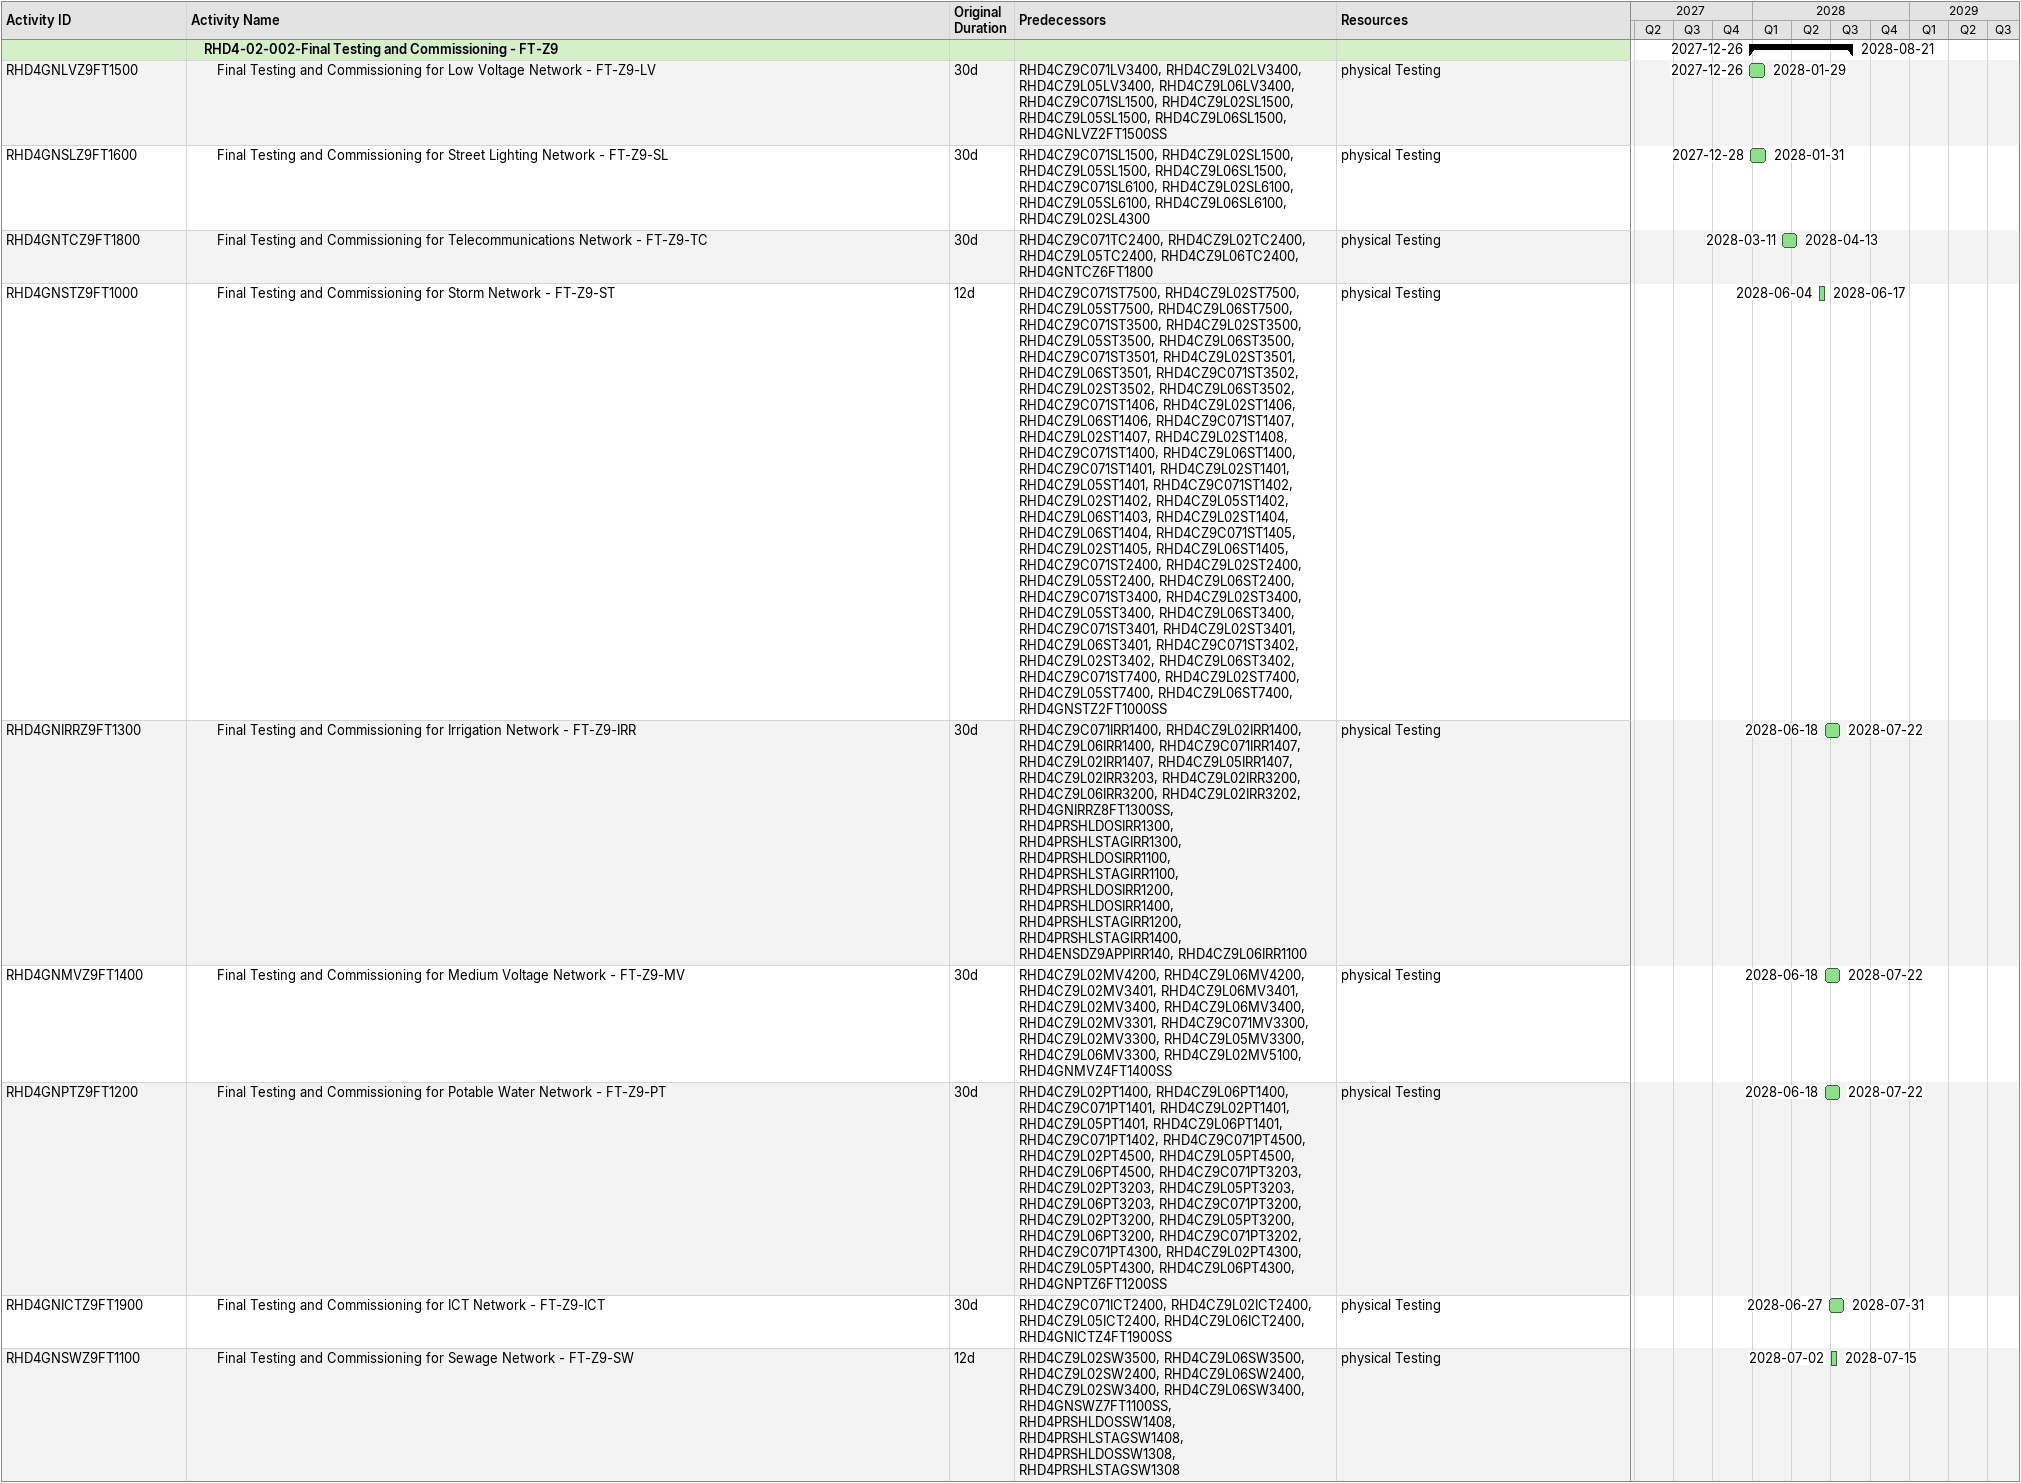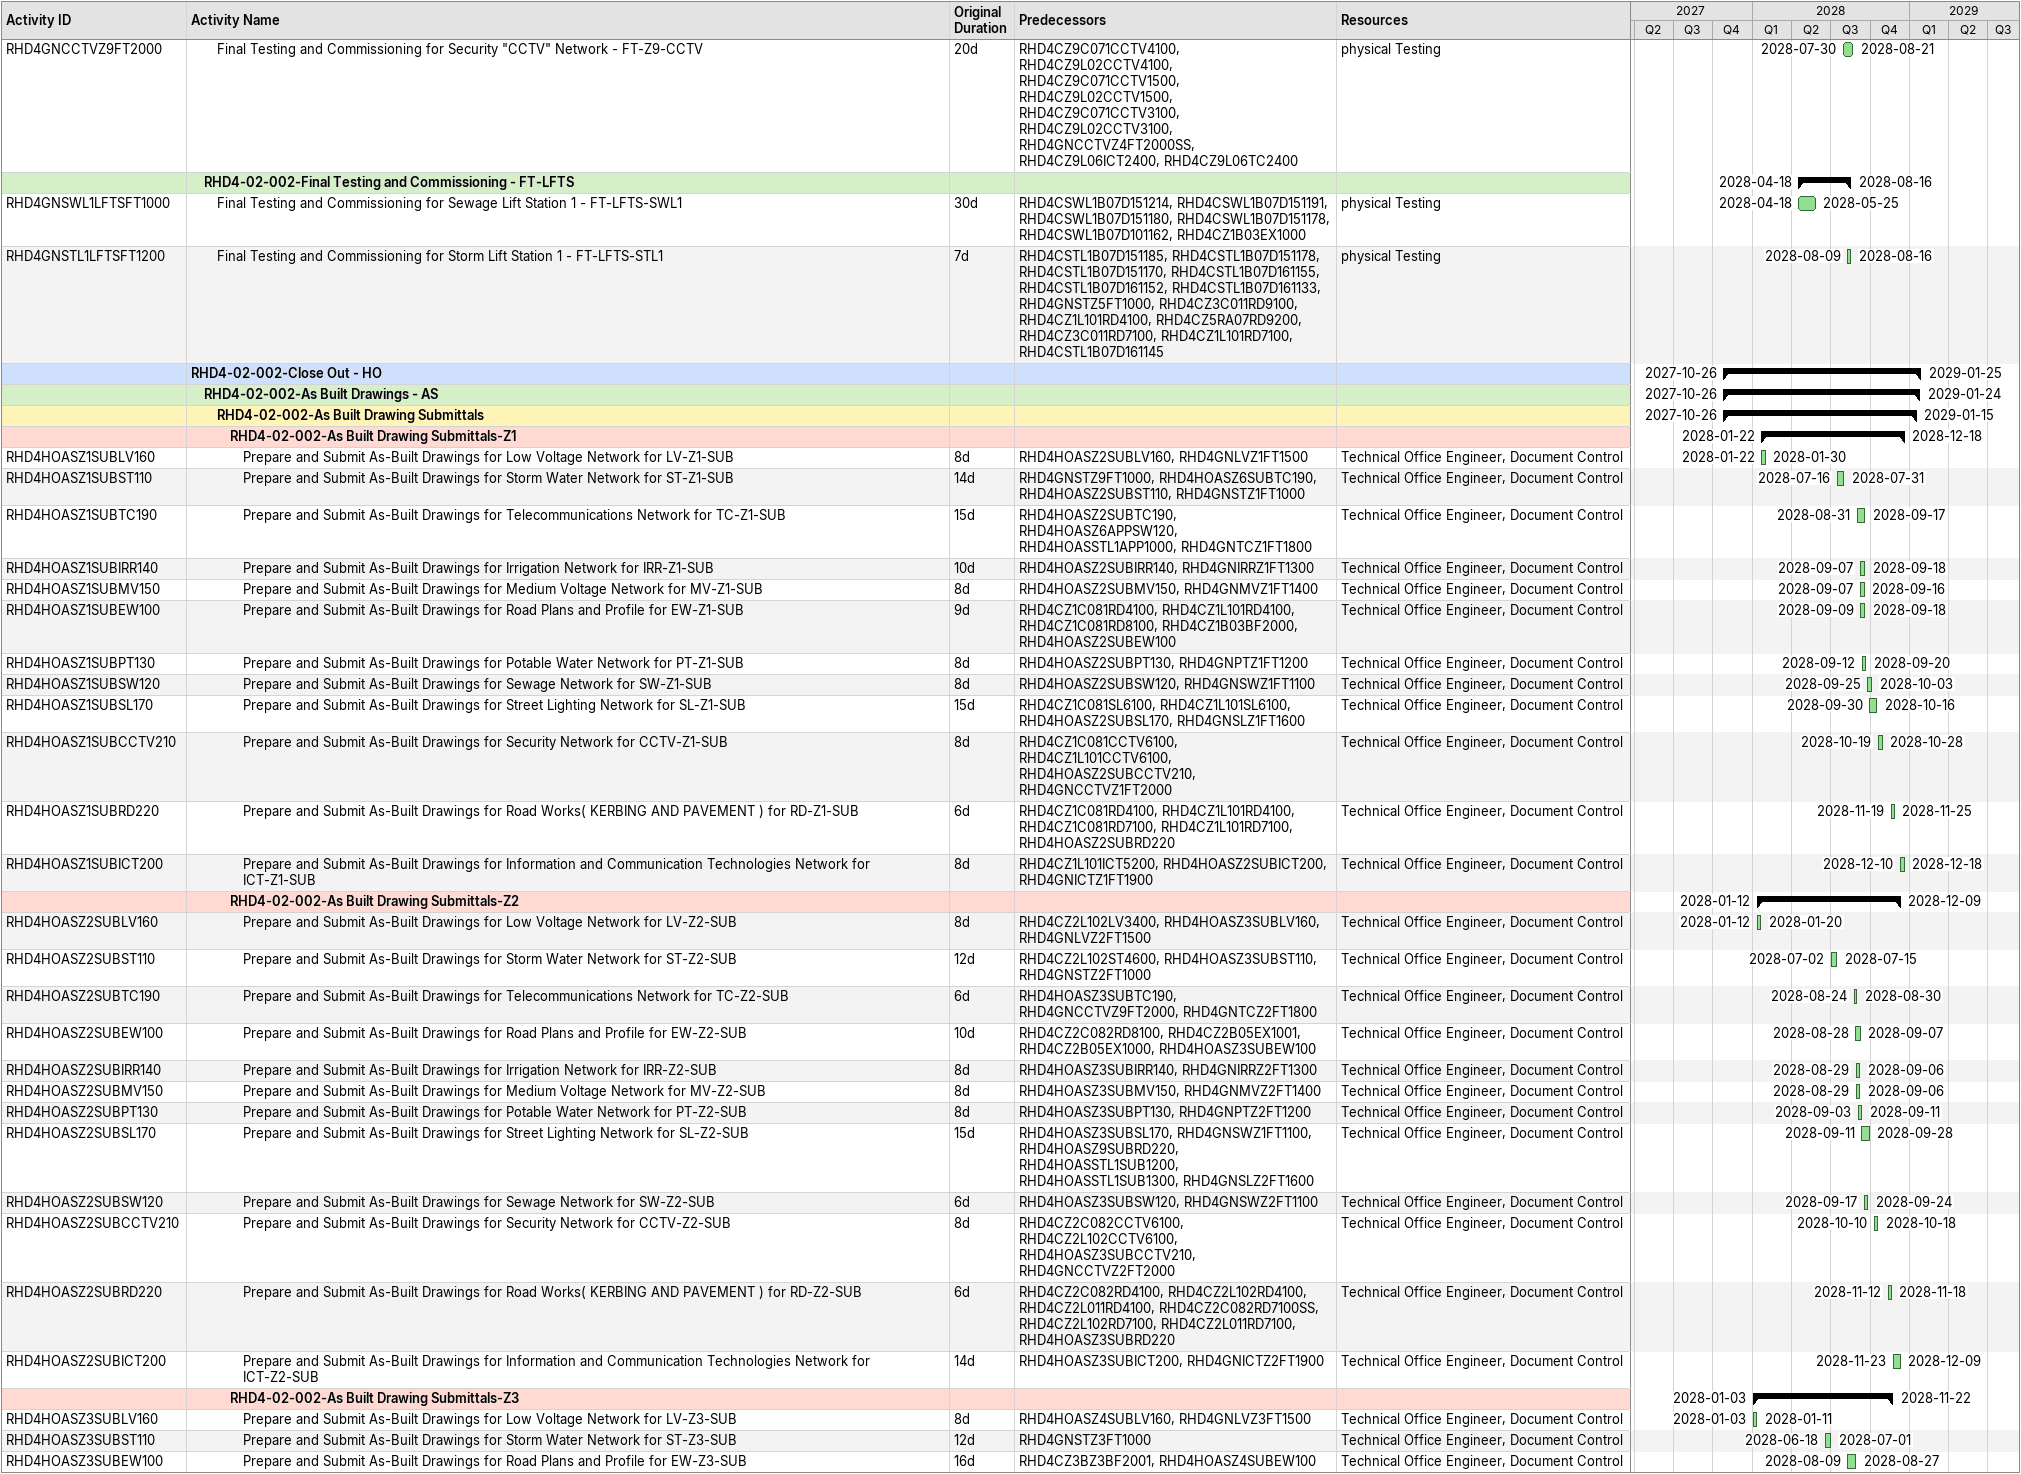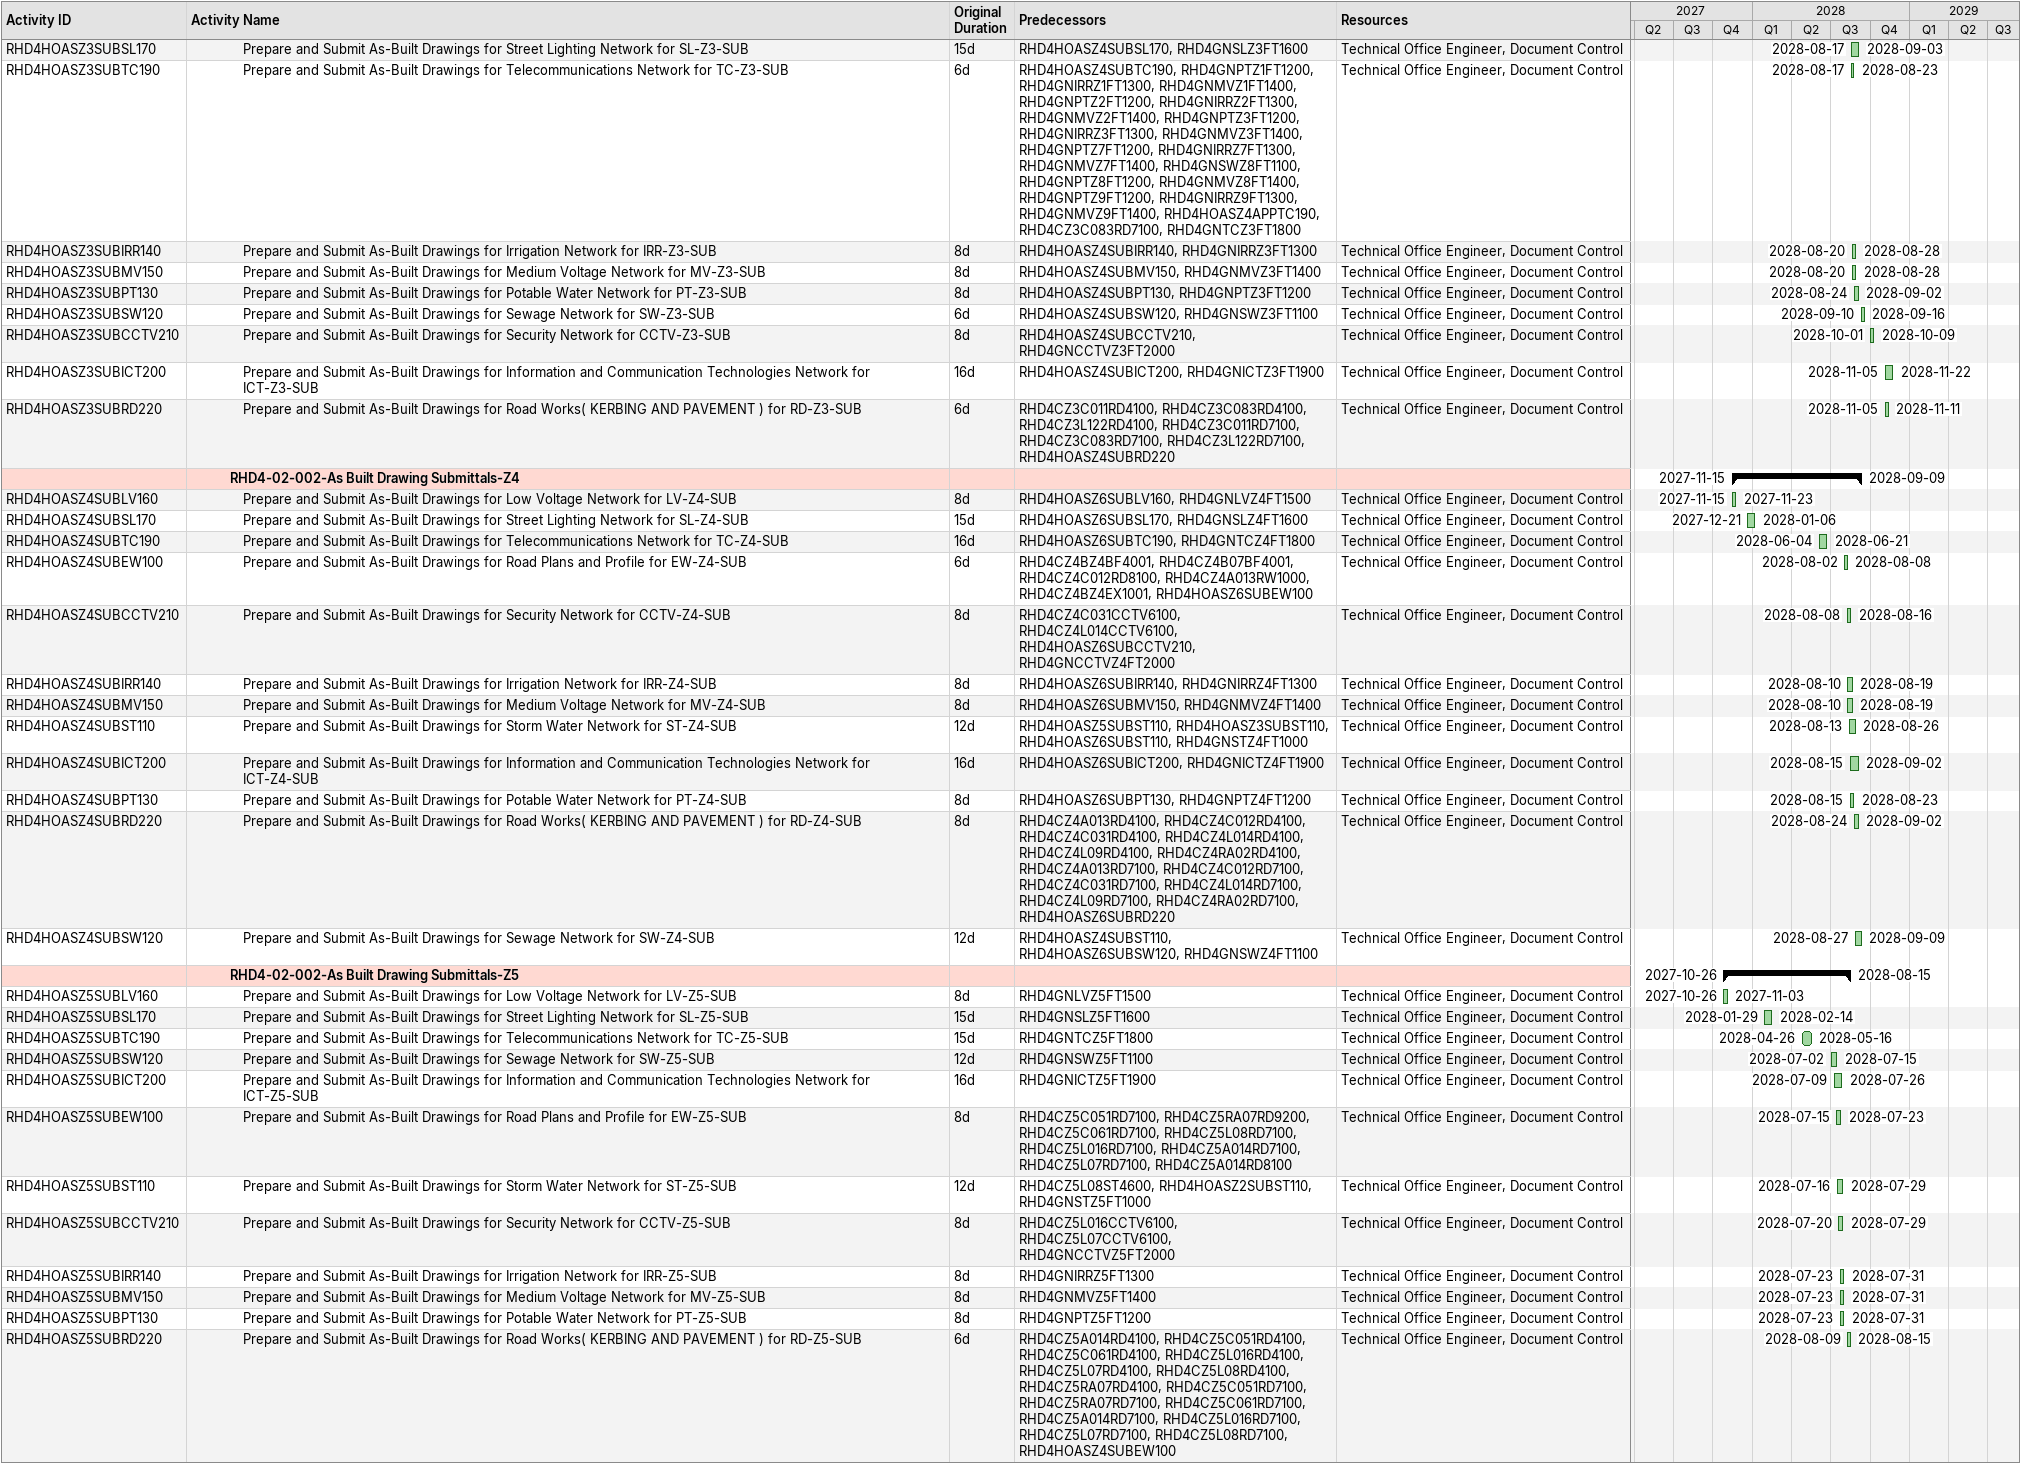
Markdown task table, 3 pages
| ID | Level | Task | Original duration | Start | Finish | Predecessors | Resources |
|---|---|---|---|---|---|---|---|
|  | 2 | **RHD4-02-002-Final Testing and Commissioning - FT-Z9** |  | 2027-12-26 | 2028-08-21 |  |  |
| RHD4GNLVZ9FT1500 | 3 | Final Testing and Commissioning for Low Voltage Network - FT-Z9-LV | 30d | 2027-12-26 | 2028-01-29 | RHD4CZ9C071LV3400, RHD4CZ9L02LV3400, RHD4CZ9L05LV3400, RHD4CZ9L06LV3400, RHD4CZ9C071SL1500, RHD4CZ9L02SL1500, RHD4CZ9L05SL1500, RHD4CZ9L06SL1500, RHD4GNLVZ2FT1500SS | physical Testing |
| RHD4GNSLZ9FT1600 | 3 | Final Testing and Commissioning for Street Lighting Network - FT-Z9-SL | 30d | 2027-12-28 | 2028-01-31 | RHD4CZ9C071SL1500, RHD4CZ9L02SL1500, RHD4CZ9L05SL1500, RHD4CZ9L06SL1500, RHD4CZ9C071SL6100, RHD4CZ9L02SL6100, RHD4CZ9L05SL6100, RHD4CZ9L06SL6100, RHD4CZ9L02SL4300 | physical Testing |
| RHD4GNTCZ9FT1800 | 3 | Final Testing and Commissioning for Telecommunications Network - FT-Z9-TC | 30d | 2028-03-11 | 2028-04-13 | RHD4CZ9C071TC2400, RHD4CZ9L02TC2400, RHD4CZ9L05TC2400, RHD4CZ9L06TC2400, RHD4GNTCZ6FT1800 | physical Testing |
| RHD4GNSTZ9FT1000 | 3 | Final Testing and Commissioning for Storm Network - FT-Z9-ST | 12d | 2028-06-04 | 2028-06-17 | RHD4CZ9C071ST7500, RHD4CZ9L02ST7500, RHD4CZ9L05ST7500, RHD4CZ9L06ST7500, RHD4CZ9C071ST3500, RHD4CZ9L02ST3500, RHD4CZ9L05ST3500, RHD4CZ9L06ST3500, RHD4CZ9C071ST3501, RHD4CZ9L02ST3501, RHD4CZ9L06ST3501, RHD4CZ9C071ST3502, RHD4CZ9L02ST3502, RHD4CZ9L06ST3502, RHD4CZ9C071ST1406, RHD4CZ9L02ST1406, RHD4CZ9L06ST1406, RHD4CZ9C071ST1407, RHD4CZ9L02ST1407, RHD4CZ9L02ST1408, RHD4CZ9C071ST1400, RHD4CZ9L06ST1400, RHD4CZ9C071ST1401, RHD4CZ9L02ST1401, RHD4CZ9L05ST1401, RHD4CZ9C071ST1402, RHD4CZ9L02ST1402, RHD4CZ9L05ST1402, RHD4CZ9L06ST1403, RHD4CZ9L02ST1404, RHD4CZ9L06ST1404, RHD4CZ9C071ST1405, RHD4CZ9L02ST1405, RHD4CZ9L06ST1405, RHD4CZ9C071ST2400, RHD4CZ9L02ST2400, RHD4CZ9L05ST2400, RHD4CZ9L06ST2400, RHD4CZ9C071ST3400, RHD4CZ9L02ST3400, RHD4CZ9L05ST3400, RHD4CZ9L06ST3400, RHD4CZ9C071ST3401, RHD4CZ9L02ST3401, RHD4CZ9L06ST3401, RHD4CZ9C071ST3402, RHD4CZ9L02ST3402, RHD4CZ9L06ST3402, RHD4CZ9C071ST7400, RHD4CZ9L02ST7400, RHD4CZ9L05ST7400, RHD4CZ9L06ST7400, RHD4GNSTZ2FT1000SS | physical Testing |
| RHD4GNIRRZ9FT1300 | 3 | Final Testing and Commissioning for Irrigation Network - FT-Z9-IRR | 30d | 2028-06-18 | 2028-07-22 | RHD4CZ9C071IRR1400, RHD4CZ9L02IRR1400, RHD4CZ9L06IRR1400, RHD4CZ9C071IRR1407, RHD4CZ9L02IRR1407, RHD4CZ9L05IRR1407, RHD4CZ9L02IRR3203, RHD4CZ9L02IRR3200, RHD4CZ9L06IRR3200, RHD4CZ9L02IRR3202, RHD4GNIRRZ8FT1300SS, RHD4PRSHLDOSIRR1300, RHD4PRSHLSTAGIRR1300, RHD4PRSHLDOSIRR1100, RHD4PRSHLSTAGIRR1100, RHD4PRSHLDOSIRR1200, RHD4PRSHLDOSIRR1400, RHD4PRSHLSTAGIRR1200, RHD4PRSHLSTAGIRR1400, RHD4ENSDZ9APPIRR140, RHD4CZ9L06IRR1100 | physical Testing |
| RHD4GNMVZ9FT1400 | 3 | Final Testing and Commissioning for Medium Voltage Network - FT-Z9-MV | 30d | 2028-06-18 | 2028-07-22 | RHD4CZ9L02MV4200, RHD4CZ9L06MV4200, RHD4CZ9L02MV3401, RHD4CZ9L06MV3401, RHD4CZ9L02MV3400, RHD4CZ9L06MV3400, RHD4CZ9L02MV3301, RHD4CZ9C071MV3300, RHD4CZ9L02MV3300, RHD4CZ9L05MV3300, RHD4CZ9L06MV3300, RHD4CZ9L02MV5100, RHD4GNMVZ4FT1400SS | physical Testing |
| RHD4GNPTZ9FT1200 | 3 | Final Testing and Commissioning for Potable Water Network - FT-Z9-PT | 30d | 2028-06-18 | 2028-07-22 | RHD4CZ9L02PT1400, RHD4CZ9L06PT1400, RHD4CZ9C071PT1401, RHD4CZ9L02PT1401, RHD4CZ9L05PT1401, RHD4CZ9L06PT1401, RHD4CZ9C071PT1402, RHD4CZ9C071PT4500, RHD4CZ9L02PT4500, RHD4CZ9L05PT4500, RHD4CZ9L06PT4500, RHD4CZ9C071PT3203, RHD4CZ9L02PT3203, RHD4CZ9L05PT3203, RHD4CZ9L06PT3203, RHD4CZ9C071PT3200, RHD4CZ9L02PT3200, RHD4CZ9L05PT3200, RHD4CZ9L06PT3200, RHD4CZ9C071PT3202, RHD4CZ9C071PT4300, RHD4CZ9L02PT4300, RHD4CZ9L05PT4300, RHD4CZ9L06PT4300, RHD4GNPTZ6FT1200SS | physical Testing |
| RHD4GNICTZ9FT1900 | 3 | Final Testing and Commissioning for ICT Network - FT-Z9-ICT | 30d | 2028-06-27 | 2028-07-31 | RHD4CZ9C071ICT2400, RHD4CZ9L02ICT2400, RHD4CZ9L05ICT2400, RHD4CZ9L06ICT2400, RHD4GNICTZ4FT1900SS | physical Testing |
| RHD4GNSWZ9FT1100 | 3 | Final Testing and Commissioning for Sewage Network - FT-Z9-SW | 12d | 2028-07-02 | 2028-07-15 | RHD4CZ9L02SW3500, RHD4CZ9L06SW3500, RHD4CZ9L02SW2400, RHD4CZ9L06SW2400, RHD4CZ9L02SW3400, RHD4CZ9L06SW3400, RHD4GNSWZ7FT1100SS, RHD4PRSHLDOSSW1408, RHD4PRSHLSTAGSW1408, RHD4PRSHLDOSSW1308, RHD4PRSHLSTAGSW1308 | physical Testing |
| RHD4GNCCTVZ9FT2000 | 3 | Final Testing and Commissioning for Security "CCTV" Network - FT-Z9-CCTV | 20d | 2028-07-30 | 2028-08-21 | RHD4CZ9C071CCTV4100, RHD4CZ9L02CCTV4100, RHD4CZ9C071CCTV1500, RHD4CZ9L02CCTV1500, RHD4CZ9C071CCTV3100, RHD4CZ9L02CCTV3100, RHD4GNCCTVZ4FT2000SS, RHD4CZ9L06ICT2400, RHD4CZ9L06TC2400 | physical Testing |
|  | 2 | **RHD4-02-002-Final Testing and Commissioning - FT-LFTS** |  | 2028-04-18 | 2028-08-16 |  |  |
| RHD4GNSWL1LFTSFT1000 | 3 | Final Testing and Commissioning for Sewage Lift Station 1 - FT-LFTS-SWL1 | 30d | 2028-04-18 | 2028-05-25 | RHD4CSWL1B07D151214, RHD4CSWL1B07D151191, RHD4CSWL1B07D151180, RHD4CSWL1B07D151178, RHD4CSWL1B07D101162, RHD4CZ1B03EX1000 | physical Testing |
| RHD4GNSTL1LFTSFT1200 | 3 | Final Testing and Commissioning for Storm Lift Station 1 - FT-LFTS-STL1 | 7d | 2028-08-09 | 2028-08-16 | RHD4CSTL1B07D151185, RHD4CSTL1B07D151178, RHD4CSTL1B07D151170, RHD4CSTL1B07D161155, RHD4CSTL1B07D161152, RHD4CSTL1B07D161133, RHD4GNSTZ5FT1000, RHD4CZ3C011RD9100, RHD4CZ1L101RD4100, RHD4CZ5RA07RD9200, RHD4CZ3C011RD7100, RHD4CZ1L101RD7100, RHD4CSTL1B07D161145 | physical Testing |
|  | 1 | **RHD4-02-002-Close Out - HO** |  | 2027-10-26 | 2029-01-25 |  |  |
|  | 2 | **RHD4-02-002-As Built Drawings - AS** |  | 2027-10-26 | 2029-01-24 |  |  |
|  | 3 | **RHD4-02-002-As Built Drawing Submittals** |  | 2027-10-26 | 2029-01-15 |  |  |
|  | 4 | **RHD4-02-002-As Built Drawing Submittals-Z1** |  | 2028-01-22 | 2028-12-18 |  |  |
| RHD4HOASZ1SUBLV160 | 5 | Prepare and Submit As-Built Drawings for Low Voltage Network for LV-Z1-SUB | 8d | 2028-01-22 | 2028-01-30 | RHD4HOASZ2SUBLV160, RHD4GNLVZ1FT1500 | Technical Office Engineer, Document Control |
| RHD4HOASZ1SUBST110 | 5 | Prepare and Submit As-Built Drawings for Storm Water Network for ST-Z1-SUB | 14d | 2028-07-16 | 2028-07-31 | RHD4GNSTZ9FT1000, RHD4HOASZ6SUBTC190, RHD4HOASZ2SUBST110, RHD4GNSTZ1FT1000 | Technical Office Engineer, Document Control |
| RHD4HOASZ1SUBTC190 | 5 | Prepare and Submit As-Built Drawings for Telecommunications Network for TC-Z1-SUB | 15d | 2028-08-31 | 2028-09-17 | RHD4HOASZ2SUBTC190, RHD4HOASZ6APPSW120, RHD4HOASSTL1APP1000, RHD4GNTCZ1FT1800 | Technical Office Engineer, Document Control |
| RHD4HOASZ1SUBIRR140 | 5 | Prepare and Submit As-Built Drawings for Irrigation Network for IRR-Z1-SUB | 10d | 2028-09-07 | 2028-09-18 | RHD4HOASZ2SUBIRR140, RHD4GNIRRZ1FT1300 | Technical Office Engineer, Document Control |
| RHD4HOASZ1SUBMV150 | 5 | Prepare and Submit As-Built Drawings for Medium Voltage Network for MV-Z1-SUB | 8d | 2028-09-07 | 2028-09-16 | RHD4HOASZ2SUBMV150, RHD4GNMVZ1FT1400 | Technical Office Engineer, Document Control |
| RHD4HOASZ1SUBEW100 | 5 | Prepare and Submit As-Built Drawings for Road Plans and Profile for EW-Z1-SUB | 9d | 2028-09-09 | 2028-09-18 | RHD4CZ1C081RD4100, RHD4CZ1L101RD4100, RHD4CZ1C081RD8100, RHD4CZ1B03BF2000, RHD4HOASZ2SUBEW100 | Technical Office Engineer, Document Control |
| RHD4HOASZ1SUBPT130 | 5 | Prepare and Submit As-Built Drawings for Potable Water Network for PT-Z1-SUB | 8d | 2028-09-12 | 2028-09-20 | RHD4HOASZ2SUBPT130, RHD4GNPTZ1FT1200 | Technical Office Engineer, Document Control |
| RHD4HOASZ1SUBSW120 | 5 | Prepare and Submit As-Built Drawings for Sewage Network for SW-Z1-SUB | 8d | 2028-09-25 | 2028-10-03 | RHD4HOASZ2SUBSW120, RHD4GNSWZ1FT1100 | Technical Office Engineer, Document Control |
| RHD4HOASZ1SUBSL170 | 5 | Prepare and Submit As-Built Drawings for Street Lighting Network for SL-Z1-SUB | 15d | 2028-09-30 | 2028-10-16 | RHD4CZ1C081SL6100, RHD4CZ1L101SL6100, RHD4HOASZ2SUBSL170, RHD4GNSLZ1FT1600 | Technical Office Engineer, Document Control |
| RHD4HOASZ1SUBCCTV210 | 5 | Prepare and Submit As-Built Drawings for Security Network for CCTV-Z1-SUB | 8d | 2028-10-19 | 2028-10-28 | RHD4CZ1C081CCTV6100, RHD4CZ1L101CCTV6100, RHD4HOASZ2SUBCCTV210, RHD4GNCCTVZ1FT2000 | Technical Office Engineer, Document Control |
| RHD4HOASZ1SUBRD220 | 5 | Prepare and Submit As-Built Drawings for Road Works( KERBING AND PAVEMENT ) for RD-Z1-SUB | 6d | 2028-11-19 | 2028-11-25 | RHD4CZ1C081RD4100, RHD4CZ1L101RD4100, RHD4CZ1C081RD7100, RHD4CZ1L101RD7100, RHD4HOASZ2SUBRD220 | Technical Office Engineer, Document Control |
| RHD4HOASZ1SUBICT200 | 5 | Prepare and Submit As-Built Drawings for Information and Communication Technologies Network for ICT-Z1-SUB | 8d | 2028-12-10 | 2028-12-18 | RHD4CZ1L101ICT5200, RHD4HOASZ2SUBICT200, RHD4GNICTZ1FT1900 | Technical Office Engineer, Document Control |
|  | 4 | **RHD4-02-002-As Built Drawing Submittals-Z2** |  | 2028-01-12 | 2028-12-09 |  |  |
| RHD4HOASZ2SUBLV160 | 5 | Prepare and Submit As-Built Drawings for Low Voltage Network for LV-Z2-SUB | 8d | 2028-01-12 | 2028-01-20 | RHD4CZ2L102LV3400, RHD4HOASZ3SUBLV160, RHD4GNLVZ2FT1500 | Technical Office Engineer, Document Control |
| RHD4HOASZ2SUBST110 | 5 | Prepare and Submit As-Built Drawings for Storm Water Network for ST-Z2-SUB | 12d | 2028-07-02 | 2028-07-15 | RHD4CZ2L102ST4600, RHD4HOASZ3SUBST110, RHD4GNSTZ2FT1000 | Technical Office Engineer, Document Control |
| RHD4HOASZ2SUBTC190 | 5 | Prepare and Submit As-Built Drawings for Telecommunications Network for TC-Z2-SUB | 6d | 2028-08-24 | 2028-08-30 | RHD4HOASZ3SUBTC190, RHD4GNCCTVZ9FT2000, RHD4GNTCZ2FT1800 | Technical Office Engineer, Document Control |
| RHD4HOASZ2SUBEW100 | 5 | Prepare and Submit As-Built Drawings for Road Plans and Profile for EW-Z2-SUB | 10d | 2028-08-28 | 2028-09-07 | RHD4CZ2C082RD8100, RHD4CZ2B05EX1001, RHD4CZ2B05EX1000, RHD4HOASZ3SUBEW100 | Technical Office Engineer, Document Control |
| RHD4HOASZ2SUBIRR140 | 5 | Prepare and Submit As-Built Drawings for Irrigation Network for IRR-Z2-SUB | 8d | 2028-08-29 | 2028-09-06 | RHD4HOASZ3SUBIRR140, RHD4GNIRRZ2FT1300 | Technical Office Engineer, Document Control |
| RHD4HOASZ2SUBMV150 | 5 | Prepare and Submit As-Built Drawings for Medium Voltage Network for MV-Z2-SUB | 8d | 2028-08-29 | 2028-09-06 | RHD4HOASZ3SUBMV150, RHD4GNMVZ2FT1400 | Technical Office Engineer, Document Control |
| RHD4HOASZ2SUBPT130 | 5 | Prepare and Submit As-Built Drawings for Potable Water Network for PT-Z2-SUB | 8d | 2028-09-03 | 2028-09-11 | RHD4HOASZ3SUBPT130, RHD4GNPTZ2FT1200 | Technical Office Engineer, Document Control |
| RHD4HOASZ2SUBSL170 | 5 | Prepare and Submit As-Built Drawings for Street Lighting Network for SL-Z2-SUB | 15d | 2028-09-11 | 2028-09-28 | RHD4HOASZ3SUBSL170, RHD4GNSWZ1FT1100, RHD4HOASZ9SUBRD220, RHD4HOASSTL1SUB1200, RHD4HOASSTL1SUB1300, RHD4GNSLZ2FT1600 | Technical Office Engineer, Document Control |
| RHD4HOASZ2SUBSW120 | 5 | Prepare and Submit As-Built Drawings for Sewage Network for SW-Z2-SUB | 6d | 2028-09-17 | 2028-09-24 | RHD4HOASZ3SUBSW120, RHD4GNSWZ2FT1100 | Technical Office Engineer, Document Control |
| RHD4HOASZ2SUBCCTV210 | 5 | Prepare and Submit As-Built Drawings for Security Network for CCTV-Z2-SUB | 8d | 2028-10-10 | 2028-10-18 | RHD4CZ2C082CCTV6100, RHD4CZ2L102CCTV6100, RHD4HOASZ3SUBCCTV210, RHD4GNCCTVZ2FT2000 | Technical Office Engineer, Document Control |
| RHD4HOASZ2SUBRD220 | 5 | Prepare and Submit As-Built Drawings for Road Works( KERBING AND PAVEMENT ) for RD-Z2-SUB | 6d | 2028-11-12 | 2028-11-18 | RHD4CZ2C082RD4100, RHD4CZ2L102RD4100, RHD4CZ2L011RD4100, RHD4CZ2C082RD7100SS, RHD4CZ2L102RD7100, RHD4CZ2L011RD7100, RHD4HOASZ3SUBRD220 | Technical Office Engineer, Document Control |
| RHD4HOASZ2SUBICT200 | 5 | Prepare and Submit As-Built Drawings for Information and Communication Technologies Network for ICT-Z2-SUB | 14d | 2028-11-23 | 2028-12-09 | RHD4HOASZ3SUBICT200, RHD4GNICTZ2FT1900 | Technical Office Engineer, Document Control |
|  | 4 | **RHD4-02-002-As Built Drawing Submittals-Z3** |  | 2028-01-03 | 2028-11-22 |  |  |
| RHD4HOASZ3SUBLV160 | 5 | Prepare and Submit As-Built Drawings for Low Voltage Network for LV-Z3-SUB | 8d | 2028-01-03 | 2028-01-11 | RHD4HOASZ4SUBLV160, RHD4GNLVZ3FT1500 | Technical Office Engineer, Document Control |
| RHD4HOASZ3SUBST110 | 5 | Prepare and Submit As-Built Drawings for Storm Water Network for ST-Z3-SUB | 12d | 2028-06-18 | 2028-07-01 | RHD4GNSTZ3FT1000 | Technical Office Engineer, Document Control |
| RHD4HOASZ3SUBEW100 | 5 | Prepare and Submit As-Built Drawings for Road Plans and Profile for EW-Z3-SUB | 16d | 2028-08-09 | 2028-08-27 | RHD4CZ3BZ3BF2001, RHD4HOASZ4SUBEW100 | Technical Office Engineer, Document Control |
| RHD4HOASZ3SUBSL170 | 5 | Prepare and Submit As-Built Drawings for Street Lighting Network for SL-Z3-SUB | 15d | 2028-08-17 | 2028-09-03 | RHD4HOASZ4SUBSL170, RHD4GNSLZ3FT1600 | Technical Office Engineer, Document Control |
| RHD4HOASZ3SUBTC190 | 5 | Prepare and Submit As-Built Drawings for Telecommunications Network for TC-Z3-SUB | 6d | 2028-08-17 | 2028-08-23 | RHD4HOASZ4SUBTC190, RHD4GNPTZ1FT1200, RHD4GNIRRZ1FT1300, RHD4GNMVZ1FT1400, RHD4GNPTZ2FT1200, RHD4GNIRRZ2FT1300, RHD4GNMVZ2FT1400, RHD4GNPTZ3FT1200, RHD4GNIRRZ3FT1300, RHD4GNMVZ3FT1400, RHD4GNPTZ7FT1200, RHD4GNIRRZ7FT1300, RHD4GNMVZ7FT1400, RHD4GNSWZ8FT1100, RHD4GNPTZ8FT1200, RHD4GNMVZ8FT1400, RHD4GNPTZ9FT1200, RHD4GNIRRZ9FT1300, RHD4GNMVZ9FT1400, RHD4HOASZ4APPTC190, RHD4CZ3C083RD7100, RHD4GNTCZ3FT1800 | Technical Office Engineer, Document Control |
| RHD4HOASZ3SUBIRR140 | 5 | Prepare and Submit As-Built Drawings for Irrigation Network for IRR-Z3-SUB | 8d | 2028-08-20 | 2028-08-28 | RHD4HOASZ4SUBIRR140, RHD4GNIRRZ3FT1300 | Technical Office Engineer, Document Control |
| RHD4HOASZ3SUBMV150 | 5 | Prepare and Submit As-Built Drawings for Medium Voltage Network for MV-Z3-SUB | 8d | 2028-08-20 | 2028-08-28 | RHD4HOASZ4SUBMV150, RHD4GNMVZ3FT1400 | Technical Office Engineer, Document Control |
| RHD4HOASZ3SUBPT130 | 5 | Prepare and Submit As-Built Drawings for Potable Water Network for PT-Z3-SUB | 8d | 2028-08-24 | 2028-09-02 | RHD4HOASZ4SUBPT130, RHD4GNPTZ3FT1200 | Technical Office Engineer, Document Control |
| RHD4HOASZ3SUBSW120 | 5 | Prepare and Submit As-Built Drawings for Sewage Network for SW-Z3-SUB | 6d | 2028-09-10 | 2028-09-16 | RHD4HOASZ4SUBSW120, RHD4GNSWZ3FT1100 | Technical Office Engineer, Document Control |
| RHD4HOASZ3SUBCCTV210 | 5 | Prepare and Submit As-Built Drawings for Security Network for CCTV-Z3-SUB | 8d | 2028-10-01 | 2028-10-09 | RHD4HOASZ4SUBCCTV210, RHD4GNCCTVZ3FT2000 | Technical Office Engineer, Document Control |
| RHD4HOASZ3SUBICT200 | 5 | Prepare and Submit As-Built Drawings for Information and Communication Technologies Network for ICT-Z3-SUB | 16d | 2028-11-05 | 2028-11-22 | RHD4HOASZ4SUBICT200, RHD4GNICTZ3FT1900 | Technical Office Engineer, Document Control |
| RHD4HOASZ3SUBRD220 | 5 | Prepare and Submit As-Built Drawings for Road Works( KERBING AND PAVEMENT ) for RD-Z3-SUB | 6d | 2028-11-05 | 2028-11-11 | RHD4CZ3C011RD4100, RHD4CZ3C083RD4100, RHD4CZ3L122RD4100, RHD4CZ3C011RD7100, RHD4CZ3C083RD7100, RHD4CZ3L122RD7100, RHD4HOASZ4SUBRD220 | Technical Office Engineer, Document Control |
|  | 4 | **RHD4-02-002-As Built Drawing Submittals-Z4** |  | 2027-11-15 | 2028-09-09 |  |  |
| RHD4HOASZ4SUBLV160 | 5 | Prepare and Submit As-Built Drawings for Low Voltage Network for LV-Z4-SUB | 8d | 2027-11-15 | 2027-11-23 | RHD4HOASZ6SUBLV160, RHD4GNLVZ4FT1500 | Technical Office Engineer, Document Control |
| RHD4HOASZ4SUBSL170 | 5 | Prepare and Submit As-Built Drawings for Street Lighting Network for SL-Z4-SUB | 15d | 2027-12-21 | 2028-01-06 | RHD4HOASZ6SUBSL170, RHD4GNSLZ4FT1600 | Technical Office Engineer, Document Control |
| RHD4HOASZ4SUBTC190 | 5 | Prepare and Submit As-Built Drawings for Telecommunications Network for TC-Z4-SUB | 16d | 2028-06-04 | 2028-06-21 | RHD4HOASZ6SUBTC190, RHD4GNTCZ4FT1800 | Technical Office Engineer, Document Control |
| RHD4HOASZ4SUBEW100 | 5 | Prepare and Submit As-Built Drawings for Road Plans and Profile for EW-Z4-SUB | 6d | 2028-08-02 | 2028-08-08 | RHD4CZ4BZ4BF4001, RHD4CZ4B07BF4001, RHD4CZ4C012RD8100, RHD4CZ4A013RW1000, RHD4CZ4BZ4EX1001, RHD4HOASZ6SUBEW100 | Technical Office Engineer, Document Control |
| RHD4HOASZ4SUBCCTV210 | 5 | Prepare and Submit As-Built Drawings for Security Network for CCTV-Z4-SUB | 8d | 2028-08-08 | 2028-08-16 | RHD4CZ4C031CCTV6100, RHD4CZ4L014CCTV6100, RHD4HOASZ6SUBCCTV210, RHD4GNCCTVZ4FT2000 | Technical Office Engineer, Document Control |
| RHD4HOASZ4SUBIRR140 | 5 | Prepare and Submit As-Built Drawings for Irrigation Network for IRR-Z4-SUB | 8d | 2028-08-10 | 2028-08-19 | RHD4HOASZ6SUBIRR140, RHD4GNIRRZ4FT1300 | Technical Office Engineer, Document Control |
| RHD4HOASZ4SUBMV150 | 5 | Prepare and Submit As-Built Drawings for Medium Voltage Network for MV-Z4-SUB | 8d | 2028-08-10 | 2028-08-19 | RHD4HOASZ6SUBMV150, RHD4GNMVZ4FT1400 | Technical Office Engineer, Document Control |
| RHD4HOASZ4SUBST110 | 5 | Prepare and Submit As-Built Drawings for Storm Water Network for ST-Z4-SUB | 12d | 2028-08-13 | 2028-08-26 | RHD4HOASZ5SUBST110, RHD4HOASZ3SUBST110, RHD4HOASZ6SUBST110, RHD4GNSTZ4FT1000 | Technical Office Engineer, Document Control |
| RHD4HOASZ4SUBICT200 | 5 | Prepare and Submit As-Built Drawings for Information and Communication Technologies Network for ICT-Z4-SUB | 16d | 2028-08-15 | 2028-09-02 | RHD4HOASZ6SUBICT200, RHD4GNICTZ4FT1900 | Technical Office Engineer, Document Control |
| RHD4HOASZ4SUBPT130 | 5 | Prepare and Submit As-Built Drawings for Potable Water Network for PT-Z4-SUB | 8d | 2028-08-15 | 2028-08-23 | RHD4HOASZ6SUBPT130, RHD4GNPTZ4FT1200 | Technical Office Engineer, Document Control |
| RHD4HOASZ4SUBRD220 | 5 | Prepare and Submit As-Built Drawings for Road Works( KERBING AND PAVEMENT ) for RD-Z4-SUB | 8d | 2028-08-24 | 2028-09-02 | RHD4CZ4A013RD4100, RHD4CZ4C012RD4100, RHD4CZ4C031RD4100, RHD4CZ4L014RD4100, RHD4CZ4L09RD4100, RHD4CZ4RA02RD4100, RHD4CZ4A013RD7100, RHD4CZ4C012RD7100, RHD4CZ4C031RD7100, RHD4CZ4L014RD7100, RHD4CZ4L09RD7100, RHD4CZ4RA02RD7100, RHD4HOASZ6SUBRD220 | Technical Office Engineer, Document Control |
| RHD4HOASZ4SUBSW120 | 5 | Prepare and Submit As-Built Drawings for Sewage Network for SW-Z4-SUB | 12d | 2028-08-27 | 2028-09-09 | RHD4HOASZ4SUBST110, RHD4HOASZ6SUBSW120, RHD4GNSWZ4FT1100 | Technical Office Engineer, Document Control |
|  | 4 | **RHD4-02-002-As Built Drawing Submittals-Z5** |  | 2027-10-26 | 2028-08-15 |  |  |
| RHD4HOASZ5SUBLV160 | 5 | Prepare and Submit As-Built Drawings for Low Voltage Network for LV-Z5-SUB | 8d | 2027-10-26 | 2027-11-03 | RHD4GNLVZ5FT1500 | Technical Office Engineer, Document Control |
| RHD4HOASZ5SUBSL170 | 5 | Prepare and Submit As-Built Drawings for Street Lighting Network for SL-Z5-SUB | 15d | 2028-01-29 | 2028-02-14 | RHD4GNSLZ5FT1600 | Technical Office Engineer, Document Control |
| RHD4HOASZ5SUBTC190 | 5 | Prepare and Submit As-Built Drawings for Telecommunications Network for TC-Z5-SUB | 15d | 2028-04-26 | 2028-05-16 | RHD4GNTCZ5FT1800 | Technical Office Engineer, Document Control |
| RHD4HOASZ5SUBSW120 | 5 | Prepare and Submit As-Built Drawings for Sewage Network for SW-Z5-SUB | 12d | 2028-07-02 | 2028-07-15 | RHD4GNSWZ5FT1100 | Technical Office Engineer, Document Control |
| RHD4HOASZ5SUBICT200 | 5 | Prepare and Submit As-Built Drawings for Information and Communication Technologies Network for ICT-Z5-SUB | 16d | 2028-07-09 | 2028-07-26 | RHD4GNICTZ5FT1900 | Technical Office Engineer, Document Control |
| RHD4HOASZ5SUBEW100 | 5 | Prepare and Submit As-Built Drawings for Road Plans and Profile for EW-Z5-SUB | 8d | 2028-07-15 | 2028-07-23 | RHD4CZ5C051RD7100, RHD4CZ5RA07RD9200, RHD4CZ5C061RD7100, RHD4CZ5L08RD7100, RHD4CZ5L016RD7100, RHD4CZ5A014RD7100, RHD4CZ5L07RD7100, RHD4CZ5A014RD8100 | Technical Office Engineer, Document Control |
| RHD4HOASZ5SUBST110 | 5 | Prepare and Submit As-Built Drawings for Storm Water Network for ST-Z5-SUB | 12d | 2028-07-16 | 2028-07-29 | RHD4CZ5L08ST4600, RHD4HOASZ2SUBST110, RHD4GNSTZ5FT1000 | Technical Office Engineer, Document Control |
| RHD4HOASZ5SUBCCTV210 | 5 | Prepare and Submit As-Built Drawings for Security Network for CCTV-Z5-SUB | 8d | 2028-07-20 | 2028-07-29 | RHD4CZ5L016CCTV6100, RHD4CZ5L07CCTV6100, RHD4GNCCTVZ5FT2000 | Technical Office Engineer, Document Control |
| RHD4HOASZ5SUBIRR140 | 5 | Prepare and Submit As-Built Drawings for Irrigation Network for IRR-Z5-SUB | 8d | 2028-07-23 | 2028-07-31 | RHD4GNIRRZ5FT1300 | Technical Office Engineer, Document Control |
| RHD4HOASZ5SUBMV150 | 5 | Prepare and Submit As-Built Drawings for Medium Voltage Network for MV-Z5-SUB | 8d | 2028-07-23 | 2028-07-31 | RHD4GNMVZ5FT1400 | Technical Office Engineer, Document Control |
| RHD4HOASZ5SUBPT130 | 5 | Prepare and Submit As-Built Drawings for Potable Water Network for PT-Z5-SUB | 8d | 2028-07-23 | 2028-07-31 | RHD4GNPTZ5FT1200 | Technical Office Engineer, Document Control |
| RHD4HOASZ5SUBRD220 | 5 | Prepare and Submit As-Built Drawings for Road Works( KERBING AND PAVEMENT ) for RD-Z5-SUB | 6d | 2028-08-09 | 2028-08-15 | RHD4CZ5A014RD4100, RHD4CZ5C051RD4100, RHD4CZ5C061RD4100, RHD4CZ5L016RD4100, RHD4CZ5L07RD4100, RHD4CZ5L08RD4100, RHD4CZ5RA07RD4100, RHD4CZ5C051RD7100, RHD4CZ5RA07RD7100, RHD4CZ5C061RD7100, RHD4CZ5A014RD7100, RHD4CZ5L016RD7100, RHD4CZ5L07RD7100, RHD4CZ5L08RD7100, RHD4HOASZ4SUBEW100 | Technical Office Engineer, Document Control |
